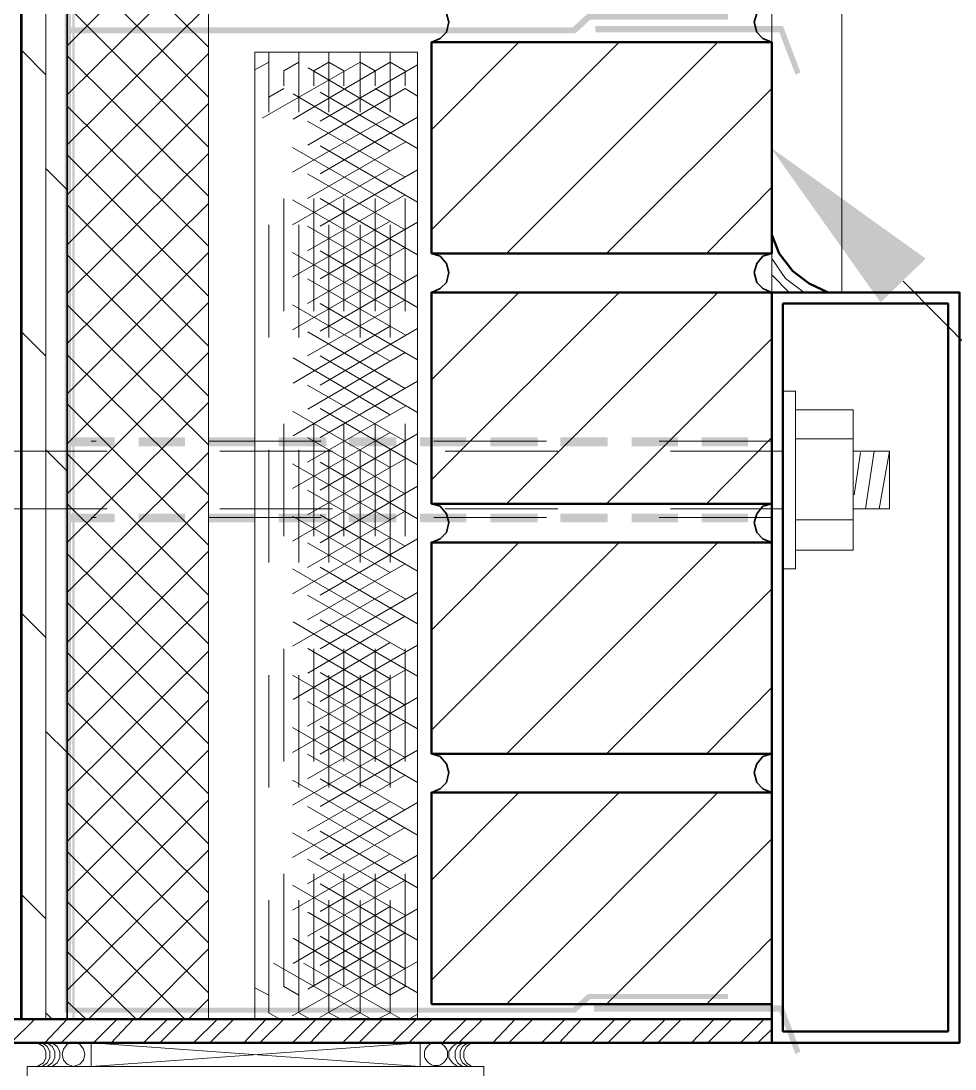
# Model space of a CAD drawing. Header units: inches. Extents: x 5 to 516, y -193 to 129.
# Drawn here: x 92.113 to 92.943, y -180.586 to -179.655 of the extents above; entities that cross this region are included whole.
import ezdxf

# ---------------------------------------------------------------- set-up
doc = ezdxf.new("R2010")
doc.units = ezdxf.units.IN
doc.header["$MEASUREMENT"] = 0
doc.linetypes.add('PDF_IMPORT', pattern=[1, 0.8, -0.2])
doc.layers.add('PDF8_Geometry', color=7, linetype='Continuous')
doc.layers.add('PDF8_Solid Fills', color=7, linetype='Continuous')

msp = doc.modelspace()

# ---------------------------------------------------------------- hatches: boundary and pattern name
at = {"layer": 'PDF8_Solid Fills', "transparency": 33554559}
for points in [[(92.1521832, -179.6657823), (92.1521823, -180.5357825), (92.6055157, -180.5357829), (92.6166265, -180.5191153), (92.6032944, -180.5313375), (92.1577388, -180.5313381), (92.1577388, -179.6657821), (92.6055157, -179.6657821), (92.6166265, -179.6480045), (92.6032944, -179.6602267), (92.1577379, -179.6602273), (92.1577388, -178.5635605), (92.1521832, -178.5635605), (92.1521832, -179.4335602)], [(92.6166287, -179.6480043), (92.6055176, -179.6657821), (92.6188509, -179.6535598), (92.7410726, -179.6535603), (92.7410727, -179.648005)], [(92.6232946, -179.6591157), (92.6232946, -179.6646712), (92.786628, -179.664671), (92.8010714, -179.7024488), (92.8055169, -179.7002268), (92.7899613, -179.6591157)], [(92.1544045, -180.0246711), (92.1544045, -180.0324489), (92.1966267, -180.0324497), (92.1966267, -180.0246711)], [(92.2177386, -180.0246711), (92.2177386, -180.0324489), (92.2588497, -180.0324497), (92.2588497, -180.0246711)], [(92.2799606, -180.0246711), (92.2799606, -180.0324489), (92.3210717, -180.0324497), (92.3210717, -180.0246711)], [(92.3421825, -180.0246711), (92.3421825, -180.0324489), (92.3844047, -180.0324497), (92.3844047, -180.0246711)], [(92.4044045, -180.0246711), (92.4044045, -180.0324489), (92.4466267, -180.0324497), (92.4466267, -180.0246711)], [(92.4677386, -180.0246711), (92.4677386, -180.0324489), (92.5088497, -180.0324497), (92.5088497, -180.0246711)], [(92.5299606, -180.0246711), (92.5299606, -180.0324489), (92.5721828, -180.0324497), (92.5721828, -180.0246711)], [(92.5921825, -180.0246711), (92.5921825, -180.0324489), (92.6344048, -180.0324497), (92.6344048, -180.0246711)], [(92.6555167, -180.0246711), (92.6555167, -180.0324489), (92.6966278, -180.0324497), (92.6966278, -180.0246711)], [(92.7177386, -180.0246711), (92.7177386, -180.0324489), (92.7588498, -180.0324497), (92.7588498, -180.0246711)], [(92.1544045, -180.0924495), (92.1544045, -180.1002273), (92.1966267, -180.100227), (92.1966267, -180.0924495)], [(92.2177386, -180.0924495), (92.2177386, -180.1002273), (92.2588497, -180.100227), (92.2588497, -180.0924495)], [(92.2799606, -180.0924495), (92.2799606, -180.1002273), (92.3210717, -180.100227), (92.3210717, -180.0924495)], [(92.3421825, -180.0924495), (92.3421825, -180.1002273), (92.3844047, -180.100227), (92.3844047, -180.0924495)], [(92.4044045, -180.0924495), (92.4044045, -180.1002273), (92.4466267, -180.100227), (92.4466267, -180.0924495)], [(92.4677386, -180.0924495), (92.4677386, -180.1002273), (92.5088497, -180.100227), (92.5088497, -180.0924495)], [(92.5299606, -180.0924495), (92.5299606, -180.1002273), (92.5721828, -180.100227), (92.5721828, -180.0924495)], [(92.5921825, -180.0924495), (92.5921825, -180.1002273), (92.6344048, -180.100227), (92.6344048, -180.0924495)], [(92.6555167, -180.0924495), (92.6555167, -180.1002273), (92.6966278, -180.100227), (92.6966278, -180.0924495)], [(92.7177386, -180.0924495), (92.7177386, -180.1002273), (92.7588498, -180.100227), (92.7588498, -180.0924495)], [(92.6166287, -180.5191162), (92.6055176, -180.5357829), (92.6188509, -180.5235607), (92.7410726, -180.52356), (92.7410727, -180.5191158)], [(92.6221824, -180.5291154), (92.6221824, -180.5346709), (92.7866269, -180.5346718), (92.8055169, -180.5702265), (92.7899602, -180.5291154)]]:
    msp.add_hatch(color=256, dxfattribs=at).paths.add_polyline_path(points)

# ---------------------------------------------------------------- linework, layer by layer
at = {"layer": 'PDF8_Geometry', "lineweight": 35}
for points in [[(92.1132939, -171.2291155), (92.1132939, -180.5413382), (92.154405, -180.5413382), (92.154405, -171.2291155)], [(92.4777393, -179.6735607), (92.4855171, -179.6702273), (92.4910727, -179.6646718), (92.4932949, -179.6557829), (92.4910727, -179.6480051), (92.4855171, -179.6413384), (92.4777393, -179.6391162)], [(92.7799606, -179.6391154), (92.7721828, -179.6413376), (92.7666273, -179.6480042), (92.764405, -179.655782), (92.7666273, -179.6646709), (92.7721828, -179.6702265), (92.7799606, -179.6735598)], [(92.4777393, -179.8957829), (92.4855171, -179.8924496), (92.4910727, -179.886894), (92.4932949, -179.8780051), (92.4910727, -179.8702273), (92.4855171, -179.8635607), (92.4777393, -179.8613385)], [(92.7799606, -179.8613376), (92.7721828, -179.8635598), (92.7666273, -179.8702265), (92.764405, -179.8780043), (92.7666273, -179.8868932), (92.7721828, -179.8924487), (92.7799606, -179.895782)], [(92.4777393, -180.1180051), (92.4855171, -180.1146718), (92.4910727, -180.1091162), (92.4932949, -180.1002274), (92.4910727, -180.0924496), (92.4855171, -180.0857829), (92.4777393, -180.0835607)], [(92.7799606, -180.0835598), (92.7721828, -180.0857821), (92.7666273, -180.0924487), (92.764405, -180.1002265), (92.7666273, -180.1091154), (92.7721828, -180.1146709), (92.7799606, -180.1180043)], [(92.4777393, -180.3402274), (92.4855171, -180.336894), (92.4910727, -180.3313385), (92.4932949, -180.3224496), (92.4910727, -180.3146718), (92.4855171, -180.3080052), (92.4777393, -180.3057829)], [(92.7799606, -180.3057821), (92.7721828, -180.3080043), (92.7666273, -180.314671), (92.764405, -180.3224487), (92.7666273, -180.3313376), (92.7721828, -180.3368932), (92.7799606, -180.3402265)]]:
    msp.add_lwpolyline(points, dxfattribs=at)
at = {"layer": 'PDF8_Geometry', "lineweight": 15}
for points in [[(92.1144061, -180.5413382), (92.1144061, -171.2280039)], [(92.1355152, -180.5413382), (92.1355152, -171.2280039)], [(92.1544045, -179.6768939), (92.27996, -179.5513383)], [(92.2799606, -179.6780049), (92.154405, -179.5535605)], [(92.1544045, -179.7202266), (92.27996, -179.5957821)], [(92.2799606, -179.7224487), (92.154405, -179.5968931)], [(92.1544045, -179.7646715), (92.27996, -179.640227)], [(92.2799606, -179.7668936), (92.154405, -179.641338)], [(92.4777393, -179.7513375), (92.5555171, -179.6735598)], [(92.4777393, -179.8402273), (92.644406, -179.6735607)], [(92.5444056, -179.8613376), (92.7321834, -179.6735598)], [(92.1355152, -179.7024495), (92.1144041, -179.6813384)], [(92.1544045, -179.8091152), (92.27996, -179.6835597)], [(92.2799606, -179.8102274), (92.154405, -179.685783)], [(92.333294, -179.6913377), (92.3210718, -179.6980044)], [(92.3599618, -179.6913377), (92.3466285, -179.6991155)], [(92.3866274, -179.6913377), (92.3732941, -179.6991155)], [(92.3999602, -179.6991163), (92.3866269, -179.6913385)], [(92.427738, -179.6991163), (92.4144047, -179.6913385)], [(92.4544058, -179.6991163), (92.4410725, -179.6913385)], [(92.3466268, -179.7146712), (92.3332934, -179.722449)], [(92.4410708, -179.7224487), (92.4277374, -179.7146709)], [(92.4655165, -179.7213376), (92.4544054, -179.714671)], [(92.6332954, -179.8613376), (92.779962, -179.7146709)], [(92.1544045, -179.8535601), (92.27996, -179.7280046)], [(92.2799606, -179.8546712), (92.154405, -179.7302267)], [(92.1544045, -179.896894), (92.27996, -179.7724495)], [(92.2799606, -179.8991161), (92.154405, -179.7735605)], [(92.1544045, -179.804671), (92.1355156, -179.7857821)], [(92.7221829, -179.8613376), (92.7799607, -179.8024487)], [(92.1544045, -179.9413377), (92.27996, -179.8168933)], [(92.2799606, -179.9435599), (92.154405, -179.8180043)], [(92.1144061, -179.8480048), (92.113295, -179.8468937)], [(92.1544045, -179.9857826), (92.27996, -179.8602271)], [(92.2799606, -179.9880048), (92.154405, -179.8624492)], [(92.7799606, -179.865783), (92.7921828, -179.8835608), (92.8088495, -179.895783)], [(92.7799606, -179.8802268), (92.7955162, -179.8957824)], [(92.8966282, -179.8857822), (95.4366285, -182.4513378), (96.3010728, -182.4513378)], [(92.4777393, -179.9735598), (92.5555171, -179.895782)], [(92.4777393, -180.0624496), (92.644406, -179.8957829)], [(92.5444056, -180.0835598), (92.7321834, -179.895782)], [(92.1544045, -180.0302275), (92.27996, -179.904672)], [(92.2799606, -180.0313375), (92.154405, -179.906893)], [(92.1355152, -179.9524495), (92.1144041, -179.9313384)], [(92.6332954, -180.0835598), (92.779962, -179.9368932)], [(92.1544045, -180.0746713), (92.27996, -179.9491157)], [(92.2799606, -180.0757824), (92.154405, -179.9513379)], [(92.7899613, -180.1413387), (92.8010724, -180.1413387), (92.8010724, -179.9835609), (92.7899613, -179.9835609)], [(92.1544045, -180.1180051), (92.27996, -179.9935607)], [(92.2799606, -180.1202273), (92.154405, -179.9946717)], [(92.801072, -180.0002265), (92.8521831, -180.0002265)], [(92.8521833, -180.0002265), (92.8521833, -180.1246709)], [(92.1544045, -180.0280043), (92.1544045, -180.0268932)], [(92.7221829, -180.0835598), (92.7799607, -180.0246709)], [(92.801072, -180.0257821), (92.8521831, -180.0257821)], [(92.1544045, -180.054671), (92.1355156, -180.0357821)], [(92.1544045, -180.1624489), (92.27996, -180.0380045)], [(92.2799606, -180.164671), (92.154405, -180.0391155)], [(92.8521833, -180.0368939), (92.8844055, -180.0368939), (92.8521833, -180.0368939)], [(92.8588497, -180.038005), (92.8532941, -180.0757828)], [(92.8710725, -180.0368939), (92.8632948, -180.088005)], [(92.8844053, -180.0880052), (92.8844053, -180.0368941), (92.8755164, -180.0880052)], [(92.8755168, -180.0880052), (92.8844057, -180.0368941), (92.8844057, -180.0880052)], [(92.1544045, -180.2068938), (92.27996, -180.0813382)], [(92.2799606, -180.2080049), (92.154405, -180.0835604)], [(92.1544045, -180.0957827), (92.1544045, -180.0946716)], [(92.8521833, -180.0880052), (92.8844055, -180.0880052), (92.8521833, -180.0880052)], [(92.1144061, -180.0980048), (92.113295, -180.0968937)], [(92.801072, -180.0980048), (92.8521831, -180.0980048)], [(92.4777393, -180.195782), (92.5555171, -180.1180042)], [(92.4777393, -180.2846718), (92.644406, -180.1180051)], [(92.5444056, -180.3057821), (92.7321834, -180.1180043)], [(92.1544045, -180.2513376), (92.27996, -180.125782)], [(92.2799606, -180.2524498), (92.154405, -180.1280053)], [(92.801072, -180.1246715), (92.8521831, -180.1246715)], [(92.6332954, -180.3057821), (92.779962, -180.1591154)], [(92.1544045, -180.2946714), (92.27996, -180.170227)], [(92.2799606, -180.2968935), (92.154405, -180.171338)], [(92.1355152, -180.2024495), (92.1144041, -180.1813384)], [(92.1544045, -180.3391152), (92.27996, -180.2146707)], [(92.2799606, -180.3413384), (92.154405, -180.2157829)], [(92.7221829, -180.3057821), (92.7799607, -180.2468932)], [(92.1544045, -180.3835601), (92.27996, -180.2580045)], [(92.2799606, -180.3857822), (92.154405, -180.2602266)], [(92.1544045, -180.304671), (92.1355156, -180.2857821)], [(92.1544045, -180.428005), (92.27996, -180.3024494)], [(92.2799606, -180.429116), (92.154405, -180.3046716)], [(92.1144061, -180.3480048), (92.113295, -180.3468937)], [(92.1544045, -180.4724488), (92.27996, -180.3468932)], [(92.4777393, -180.4180043), (92.5555171, -180.3402265)], [(92.4777393, -180.5068941), (92.644406, -180.3402274)], [(92.5444056, -180.5280043), (92.7321834, -180.3402265)], [(92.2799606, -180.4735598), (92.154405, -180.3491154)], [(92.6332954, -180.5280043), (92.779962, -180.3813376)], [(92.1544045, -180.5157826), (92.27996, -180.3913381)], [(92.2799606, -180.5180047), (92.154405, -180.3924492)], [(92.1355152, -180.4524496), (92.1144041, -180.4313385)], [(92.2588492, -180.5413382), (92.1544047, -180.4368938)], [(92.1732937, -180.5413382), (92.2799604, -180.4357827)], [(92.7221829, -180.5280043), (92.7799607, -180.4691154)], [(92.2155165, -180.5413382), (92.1544054, -180.4813382)], [(92.2177386, -180.5413382), (92.2799608, -180.479116)], [(92.333294, -180.5202269), (92.3210718, -180.5135602)], [(92.3599618, -180.5202269), (92.3466285, -180.5124491)], [(92.4544058, -180.5124494), (92.4410725, -180.5202272)], [(92.2621835, -180.5413382), (92.2799613, -180.5235605)], [(92.1710716, -180.5413382), (92.1544049, -180.5257827)], [(92.1044054, -180.5624496), (92.1255165, -180.5413385)], [(92.1344053, -180.5624496), (92.1544053, -180.5413385)], [(92.1410717, -180.5413382), (92.1355161, -180.5357827)], [(92.1488503, -180.5624496), (92.1699614, -180.5413385)], [(92.177738, -180.5624496), (92.1988491, -180.5413385)], [(92.1932952, -180.5624496), (92.2132952, -180.5413385)], [(92.2221829, -180.5624496), (92.243294, -180.5413385)], [(92.2366279, -180.5624496), (92.257739, -180.5413385)], [(92.2666278, -180.5624496), (92.2877389, -180.5413385)], [(92.2810728, -180.5624496), (92.3021839, -180.5413385)], [(92.3110727, -180.5624496), (92.3310727, -180.5413385)], [(92.3255154, -180.5624496), (92.3466265, -180.5413385)], [(92.3432947, -180.5413382), (92.3332947, -180.5357827)], [(92.3544054, -180.5624496), (92.3755165, -180.5413385)], [(92.3699603, -180.5413382), (92.3599603, -180.5357827)], [(92.3699603, -180.5624496), (92.3899603, -180.5413385)], [(92.3977381, -180.5413382), (92.386627, -180.5357827)], [(92.3988503, -180.5624496), (92.4199614, -180.5413385)], [(92.4144052, -180.5357829), (92.4032941, -180.5413385)], [(92.413293, -180.5624496), (92.4344041, -180.5413385)], [(92.4410708, -180.5357829), (92.4299597, -180.5413385)], [(92.4432952, -180.5624496), (92.4644063, -180.5413385)], [(92.4577379, -180.5624496), (92.478849, -180.5413385)], [(92.4655165, -180.536894), (92.4577387, -180.5413384)], [(92.4877378, -180.5624496), (92.5088489, -180.5413385)], [(92.5021828, -180.5624496), (92.5232939, -180.5413385)], [(92.5321827, -180.5624496), (92.5521827, -180.5413385)], [(92.5466277, -180.5624496), (92.5677388, -180.5413385)], [(92.5755154, -180.5624496), (92.5966265, -180.5413385)], [(92.5910726, -180.5624496), (92.6110726, -180.5413385)], [(92.6199603, -180.5624496), (92.6410714, -180.5413385)], [(92.6344053, -180.5624496), (92.6555164, -180.5413385)], [(92.6644052, -180.5624496), (92.6855163, -180.5413385)], [(92.6788502, -180.5624496), (92.6999613, -180.5413385)], [(92.7088501, -180.5624496), (92.7288501, -180.5413385)], [(92.7232928, -180.5624496), (92.744404, -180.5413385)], [(92.7521828, -180.5624496), (92.7732939, -180.5413385)], [(92.7677377, -180.5624496), (92.77996, -180.5502274)], [(92.1277389, -180.5835599), (92.1332944, -180.5802265), (92.1355166, -180.5757821), (92.1355166, -180.5702265), (92.1332944, -180.5657821), (92.1277389, -180.5624488)], [(92.1321831, -180.5835599), (92.1366276, -180.5802265), (92.1388498, -180.5757821), (92.1388498, -180.5702265), (92.1366276, -180.5657821), (92.1321831, -180.5624488)], [(92.1366274, -180.5835599), (92.1410718, -180.5802265), (92.1432941, -180.5757821), (92.1432941, -180.5702265), (92.1410718, -180.5657821), (92.1366274, -180.5624488)], [(92.1410717, -180.5835599), (92.1455161, -180.5802265), (92.1477383, -180.5757821), (92.1477383, -180.5702265), (92.1455161, -180.5657821), (92.1410717, -180.5624488)], [(92.4677381, -180.5835607), (92.1755158, -180.5624496), (92.4677381, -180.5624496), (92.1755158, -180.5835607), (92.1755158, -180.5624496)], [(92.3532932, -180.5624496), (92.3955154, -180.5624496)], [(92.4677386, -180.5624496), (92.4677386, -180.5835607)], [(92.5010706, -180.5624496), (92.4966262, -180.565783), (92.4932928, -180.5702274), (92.4932928, -180.575783), (92.4966262, -180.5802274), (92.5010706, -180.5835607)], [(92.5055171, -180.5624496), (92.5010727, -180.565783), (92.4988505, -180.5702274), (92.4988505, -180.575783), (92.5010727, -180.5802274), (92.5055171, -180.5835607)], [(92.5099614, -180.5624496), (92.5055169, -180.565783), (92.5032947, -180.5702274), (92.5032947, -180.575783), (92.5055169, -180.5802274), (92.5099614, -180.5835607)], [(92.5132935, -180.5624496), (92.508849, -180.565783), (92.5066268, -180.5702274), (92.5066268, -180.575783), (92.508849, -180.5802274), (92.5132935, -180.5835607)], [(92.1188503, -180.5835599), (92.5244059, -180.5835599)], [(92.1188503, -180.7135602), (92.1188503, -180.5835602)], [(92.1755158, -180.5835599), (92.4677381, -180.5835599)], [(92.5244041, -180.7135602), (92.5244041, -180.5835602)]]:
    msp.add_lwpolyline(points, dxfattribs=at)
for points in [[(92.2799606, -180.5413379), (92.2799606, -175.9368932), (92.154405, -175.9368932), (92.154405, -180.5413379)], [(92.4655165, -180.5413382), (92.4655165, -179.6824492), (92.321072, -179.6824492), (92.321072, -180.5413382)], [(92.1699616, -180.5724492), (92.1688505, -180.5680048), (92.1655172, -180.5635603), (92.1599616, -180.5624492), (92.1544061, -180.5635603), (92.1510727, -180.5680048), (92.1499616, -180.5724492), (92.1510727, -180.5780048), (92.1544061, -180.5813381), (92.1599616, -180.5835603), (92.1655172, -180.5813381), (92.1688505, -180.5780048)]]:
    msp.add_lwpolyline(points, close=True, dxfattribs=at)
at = {"layer": 'PDF8_Geometry', "lineweight": 9}
msp.add_lwpolyline([(92.8421826, -179.8957823), (92.8421826, -175.9368932), (92.7799603, -175.9368932), (92.7799603, -179.8957823)], close=True, dxfattribs=at)
at = {"layer": 'PDF8_Geometry', "lineweight": 50}
for points in [[(92.4777393, -179.8613385), (92.4777393, -179.6735607), (92.7799616, -179.6735607), (92.7799616, -179.8613385)], [(92.4777393, -180.0835607), (92.4777393, -179.8957829), (92.7799616, -179.8957829), (92.7799616, -180.0835607)], [(92.4777393, -180.3057829), (92.4777393, -180.1180051), (92.7799616, -180.1180051), (92.7799616, -180.3057829)], [(92.4777393, -180.5280052), (92.4777393, -180.3402274), (92.7799616, -180.3402274), (92.7799616, -180.5280052)], [(91.6544044, -180.5624496), (91.6544044, -180.5413385), (92.77996, -180.5413385), (92.77996, -180.5624496)]]:
    msp.add_lwpolyline(points, close=True, dxfattribs=at)
at = {"layer": 'PDF8_Geometry', "linetype": 'PDF_IMPORT', "lineweight": 15, "ltscale": 0.016667}
for points in [[(92.333294, -180.5357829), (92.333294, -179.6824488)], [(92.3599618, -180.5357829), (92.3599618, -179.6824488)], [(92.3866274, -180.5357829), (92.3866274, -179.6824488)], [(92.4144052, -180.5357829), (92.4144052, -179.6824488)], [(92.4410708, -180.5357829), (92.4410708, -179.6824488)], [(92.3466268, -180.5124494), (92.3466268, -179.6991157)], [(92.3732946, -180.5124494), (92.3732946, -179.6991157)], [(92.3999602, -180.5124494), (92.3999602, -179.6991157)], [(92.427738, -180.5124494), (92.427738, -179.6991157)], [(92.4544058, -180.5124494), (92.4544058, -179.6991157)]]:
    msp.add_lwpolyline(points, dxfattribs=at)
at = {"layer": 'PDF8_Geometry', "linetype": 'PDF_IMPORT', "lineweight": 15, "ltscale": 0.016405}
for points in [[(92.4144052, -179.6913377), (92.3210718, -179.7446714)], [(92.4544058, -179.7468933), (92.3599613, -179.6913385)], [(92.4544058, -179.7146712), (92.3210718, -179.7924495)], [(92.4544058, -179.7935603), (92.3210718, -179.7168931)], [(92.4544058, -179.7624493), (92.3210718, -179.8391154)], [(92.4544058, -179.8402273), (92.3210718, -179.7635601)], [(92.4544058, -179.8091152), (92.3210718, -179.8857824)], [(92.4544058, -179.8868932), (92.3210718, -179.8102272)], [(92.4544058, -179.8557823), (92.3210718, -179.9324495)], [(92.4544058, -179.9335603), (92.3210718, -179.8568942)], [(92.4544058, -179.9024493), (92.3210718, -179.9791154)], [(92.4544058, -179.9813384), (92.3210718, -179.9035601)], [(92.4544058, -180.0280043), (92.3210718, -179.9513382)], [(92.4544058, -179.9968933), (92.3210718, -180.0735605)], [(92.4544058, -180.0746713), (92.3210718, -179.9980052)], [(92.4544058, -180.0435603), (92.3210718, -180.1202275)], [(92.4544058, -180.1213383), (92.3210718, -180.0446711)], [(92.4544058, -180.0902274), (92.3210718, -180.1668934)], [(92.4544058, -180.1680042), (92.3210718, -180.0913382)], [(92.4544058, -180.1368933), (92.3210718, -180.2135605)], [(92.4544058, -180.2146713), (92.3210718, -180.1380041)], [(92.4544058, -180.1835603), (92.3210718, -180.2613386)], [(92.4544058, -180.2624494), (92.3210718, -180.1846711)], [(92.4544058, -180.2313384), (92.3210718, -180.3080045)], [(92.4544058, -180.3091153), (92.3210718, -180.2324492)], [(92.4544058, -180.2780043), (92.3210718, -180.3546715)], [(92.4544058, -180.3557823), (92.3210718, -180.2791162)], [(92.4544058, -180.3246713), (92.3210718, -180.4013374)], [(92.4544058, -180.4024493), (92.3210718, -180.3257821)], [(92.4544058, -180.3713384), (92.3210718, -180.4480044)], [(92.4544058, -180.4491164), (92.3210718, -180.3724492)], [(92.4544058, -180.4180043), (92.3210718, -180.4946714)], [(92.4544058, -180.4968933), (92.3210718, -180.4191162)], [(92.4510715, -180.5413382), (92.3210718, -180.4668932)], [(92.4544058, -180.4646713), (92.3221829, -180.5413385)]]:
    msp.add_lwpolyline(points, dxfattribs=at)
at = {"layer": 'PDF8_Geometry', "linetype": 'PDF_IMPORT', "lineweight": 15, "ltscale": 0.015436}
for points in [[(92.4655165, -179.7680047), (92.3332934, -179.6913385)], [(92.4655165, -179.6935598), (92.3332934, -179.7702271)], [(92.4410708, -179.6913377), (92.3466285, -179.7468936)], [(92.4410708, -179.7702268), (92.3466285, -179.7146709)], [(92.4655165, -179.8157828), (92.3332934, -179.7391155)], [(92.4655165, -179.7402269), (92.3332934, -179.816893)], [(92.4410708, -179.7391158), (92.3466285, -179.7935606)], [(92.4410708, -179.8168938), (92.3466285, -179.762449)], [(92.4655165, -179.8624487), (92.3332934, -179.7857825)], [(92.4655165, -179.7868939), (92.3332934, -179.86356)], [(92.4410708, -179.7857828), (92.3466285, -179.8402265)], [(92.4410708, -179.8635609), (92.3466285, -179.809116)], [(92.4655165, -179.9091157), (92.3332934, -179.8324496)], [(92.4655165, -179.8335598), (92.3332934, -179.9102271)], [(92.4410708, -179.8324487), (92.3466285, -179.8868936)], [(92.4410708, -179.9102268), (92.3466285, -179.8557831)], [(92.4655165, -179.9557827), (92.3332934, -179.8791155)], [(92.4655165, -179.8802268), (92.3332934, -179.9568941)], [(92.4410708, -179.8791158), (92.3466285, -179.9335606)], [(92.4410708, -179.9568938), (92.3466285, -179.902449)], [(92.4655165, -179.974672), (92.3332934, -180.0513381)], [(92.4410708, -180.0513378), (92.3466285, -179.9968941)], [(92.4655165, -180.0968938), (92.3332934, -180.0202265)], [(92.4410708, -180.0202268), (92.3466285, -180.0746716)], [(92.4655165, -180.0213379), (92.3332934, -180.0980051)], [(92.4410708, -180.0980048), (92.3466285, -180.04356)], [(92.4655165, -180.1435608), (92.3332934, -180.0668935)], [(92.4410708, -180.0668938), (92.3466285, -180.1213387)], [(92.4655165, -180.0680049), (92.3332934, -180.144671)], [(92.4410708, -180.1446707), (92.3466285, -180.090227)], [(92.4655165, -180.1902267), (92.3332934, -180.1135606)], [(92.4410708, -180.1135609), (92.3466285, -180.1680046)], [(92.4655165, -180.1146708), (92.3332934, -180.1913381)], [(92.4410708, -180.1913378), (92.3466285, -180.1368929)], [(92.4655165, -180.2368937), (92.3332934, -180.1602265)], [(92.4410708, -180.1602268), (92.3466285, -180.2146716)], [(92.4655165, -180.1624489), (92.3332934, -180.2391162)], [(92.4410708, -180.2391159), (92.3466285, -180.18356)], [(92.4655165, -180.2835596), (92.3332934, -180.2068935)], [(92.4410708, -180.2068938), (92.3466285, -180.2624497)], [(92.4655165, -180.2091159), (92.3332934, -180.2857821)], [(92.4410708, -180.2857829), (92.3466285, -180.2313381)], [(92.4655165, -180.3313377), (92.3332934, -180.2546716)], [(92.4655165, -180.2557818), (92.3332934, -180.3324491)], [(92.4410708, -180.2546719), (92.3466285, -180.3091156)], [(92.4410708, -180.3324488), (92.3466285, -180.2780051)], [(92.4655165, -180.3780048), (92.3332934, -180.3013375)], [(92.4655165, -180.3024489), (92.3332934, -180.3791161)], [(92.4410708, -180.3013378), (92.3466285, -180.3557826)], [(92.4410708, -180.3791158), (92.3466285, -180.324671)], [(92.4655165, -180.4246718), (92.3332934, -180.3480045)], [(92.4655165, -180.3491159), (92.3332934, -180.425782)], [(92.4410708, -180.3480048), (92.3466285, -180.4024485)], [(92.4410708, -180.4257829), (92.3466285, -180.371338)], [(92.4655165, -180.4713377), (92.3332934, -180.3946716)], [(92.4655165, -180.3957829), (92.3332934, -180.4724491)], [(92.4410708, -180.3946707), (92.3466285, -180.4491156)], [(92.4410708, -180.4724488), (92.3466285, -180.4180051)], [(92.4655165, -180.5180047), (92.3332934, -180.4413386)], [(92.4655165, -180.4435599), (92.3332934, -180.5202272)], [(92.4410708, -180.4413378), (92.3466285, -180.4968937)], [(92.4410708, -180.5202269), (92.3466285, -180.464671)], [(92.4244059, -180.5413382), (92.3332934, -180.4891156)], [(92.4410708, -180.4891159), (92.3488507, -180.5413385)], [(92.4655165, -180.4902269), (92.3766274, -180.5413385)]]:
    msp.add_lwpolyline(points, dxfattribs=at)
at = {"layer": 'PDF8_Geometry', "lineweight": 50}
for points in [[(92.7799606, -179.8446716), (92.7866273, -179.8613383), (92.7988495, -179.8768938), (92.8132939, -179.8880049), (92.8299606, -179.8957827)], [(92.9466273, -180.5524496), (92.9466273, -180.5624496), (92.9466273, -179.8957829), (92.7799606, -179.8957829), (92.7799606, -180.5624496), (92.9466273, -180.5624496)], [(92.7899599, -179.9057825), (92.9366266, -179.9057825), (92.9366266, -180.5524492)], [(92.7899613, -179.9057825), (92.7899613, -180.5524492)], [(92.9366266, -180.5524489), (92.7899599, -180.5524489)]]:
    msp.add_lwpolyline(points, dxfattribs=at)
at = {"layer": 'PDF8_Geometry', "linetype": 'PDF_IMPORT', "lineweight": 15, "ltscale": 0.016025}
for points in [[(92.4655165, -180.0024498), (92.3332934, -179.9257825)], [(92.4410708, -179.9257828), (92.3466285, -179.9813376)], [(92.4655165, -179.9280049), (92.3332934, -180.0046711)], [(92.4410708, -180.0046719), (92.3466285, -179.949116)], [(92.4655165, -180.0491157), (92.3332934, -179.9724495)], [(92.4410708, -179.9724487), (92.3466285, -180.0280046)]]:
    msp.add_lwpolyline(points, dxfattribs=at)
at = {"layer": 'PDF8_Geometry', "linetype": 'PDF_IMPORT', "lineweight": 15, "ltscale": 0.01696}
msp.add_lwpolyline([(92.4544058, -179.9491163), (92.3210718, -180.0268935)], dxfattribs=at)
at = {"layer": 'PDF8_Geometry', "linetype": 'PDF_IMPORT', "lineweight": 15, "ltscale": 0.042222}
for points in [[(92.7799606, -180.0280043), (92.1755164, -180.0280043)], [(92.7799606, -180.0957827), (92.1755164, -180.0957827)]]:
    msp.add_lwpolyline(points, dxfattribs=at)
at = {"layer": 'PDF8_Geometry', "lineweight": 0}
for points in [[(92.7799606, -180.0246711), (92.7799606, -180.0324489)], [(92.7799606, -180.0924495), (92.7799606, -180.1002273)]]:
    msp.add_lwpolyline(points, dxfattribs=at)
at = {"layer": 'PDF8_Geometry', "linetype": 'PDF_IMPORT', "lineweight": 15, "ltscale": 0.098889}
for points in [[(92.7899613, -180.0368939), (92.0510713, -180.0368939)], [(92.7899613, -180.0880052), (92.0510713, -180.0880052)]]:
    msp.add_lwpolyline(points, dxfattribs=at)
at = {"layer": 'PDF8_Geometry', "lineweight": 15}
msp.add_circle((92.4818646, -180.5724492), 0.0103175, dxfattribs=at)
at = {"layer": 'PDF8_Solid Fills', "lineweight": 50, "transparency": 33554559}
for points in [[(92.1588487, -171.2291155), (92.1610709, -180.5413382), (92.1588487, -180.5413382)], [(92.1610731, -171.2291155), (92.1588509, -171.2291155), (92.1610731, -180.5413382)], [(92.8766267, -179.9046714), (92.7788489, -179.7668936), (92.9166267, -179.8657825)], [(92.786627, -180.5346718), (92.8055159, -180.5702274), (92.8010714, -180.5724496)]]:
    msp.add_solid(points, dxfattribs=at)

doc.saveas('drawing.dxf')
